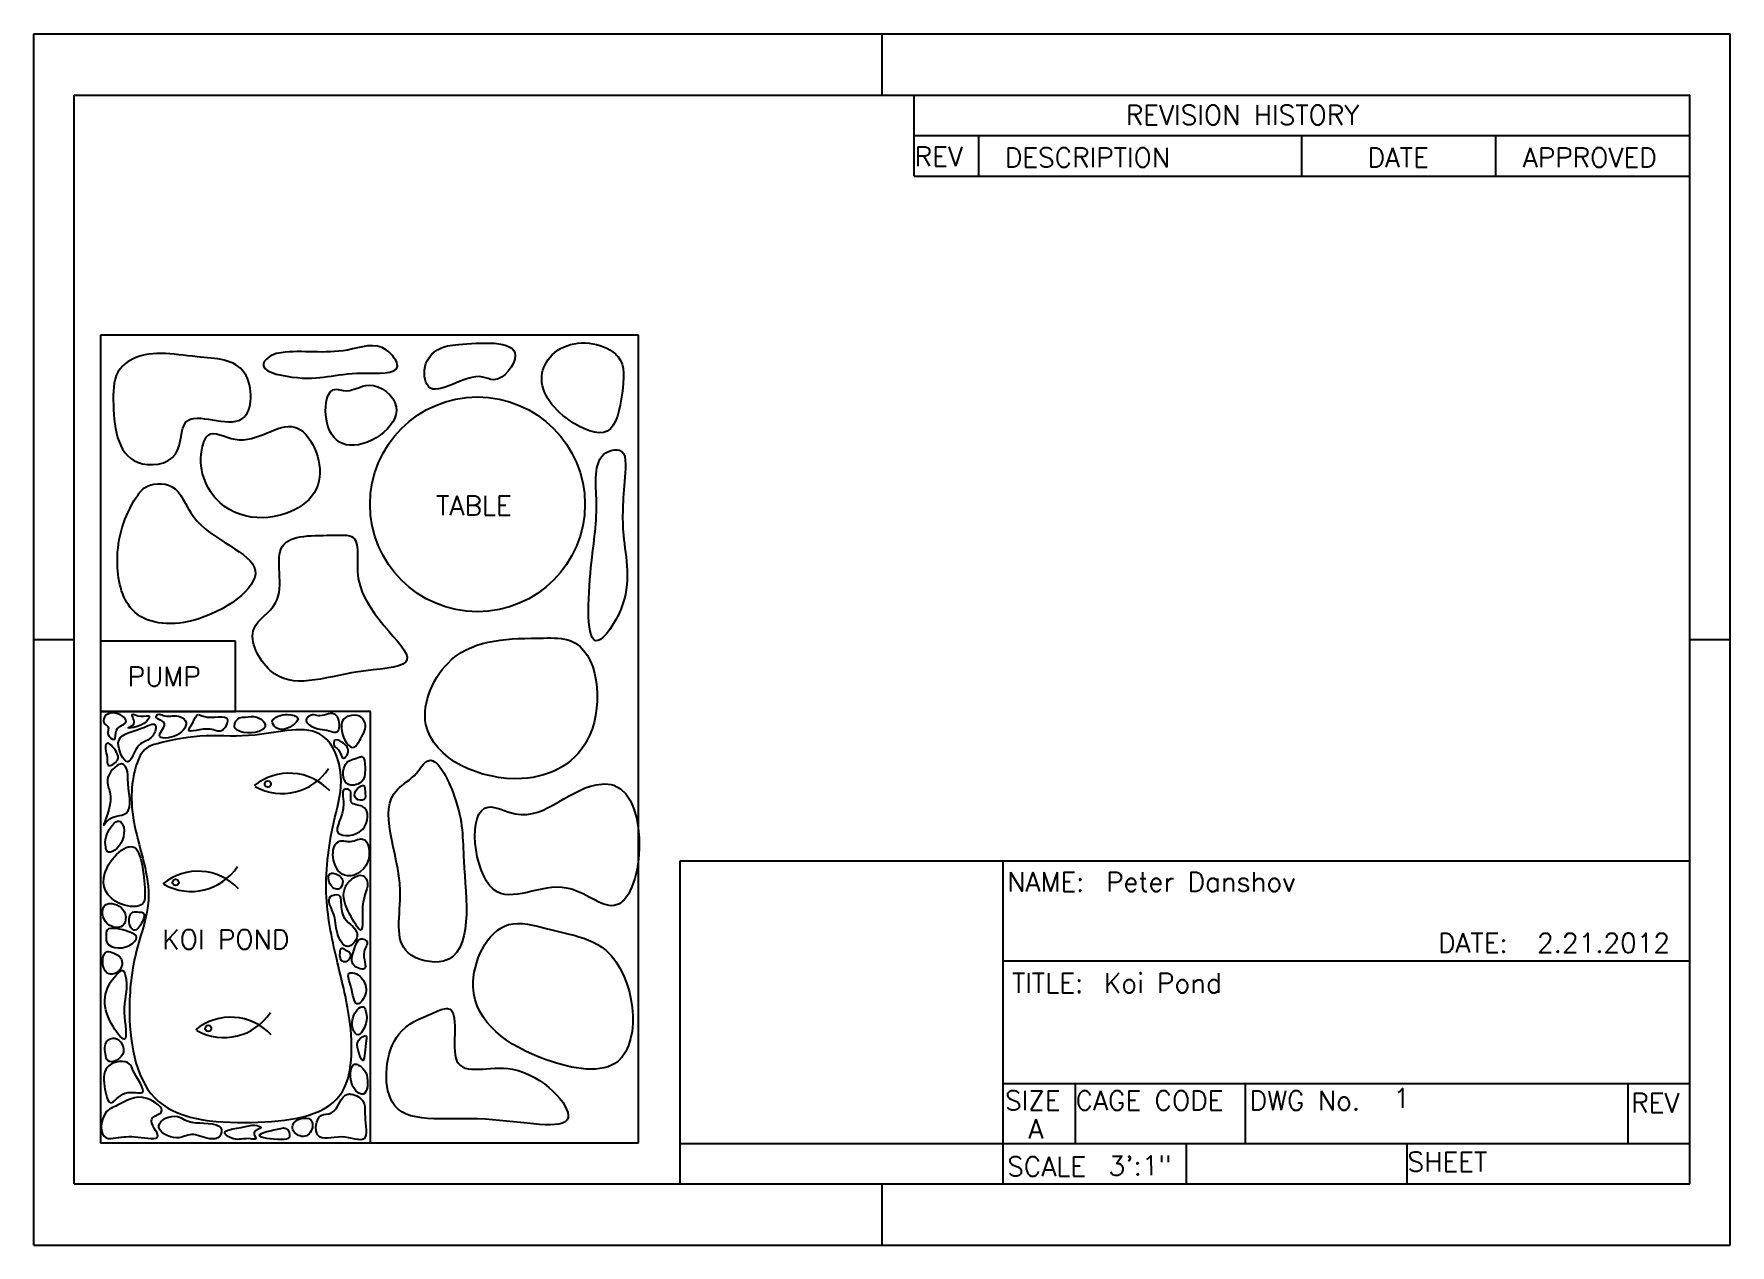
# Model space of a CAD drawing. Header units: inches. Extents: x 0.8 to 11.2, y 0.2 to 7.8.
import ezdxf

# ---------------------------------------------------------------- set-up
doc = ezdxf.new("R2010")
doc.units = ezdxf.units.IN
doc.header["$MEASUREMENT"] = 0
doc.styles.add('ROMANS', font='romans.shx')

msp = doc.modelspace()

# ---------------------------------------------------------------- linework, layer by layer
for p, q in [((0.75, 0.25), (0.75, 7.75)), ((0.75, 7.75), (11.25, 7.75)), ((6, 7.75), (6, 7.37)), ((11.25, 0.25), (11.25, 7.75)), ((1, 0.63), (1, 7.37)), ((1, 7.37), (11, 7.37)), ((6.2, 6.87), (6.2, 7.37)), ((11, 0.63), (11, 7.37)), ((6.2, 7.12), (11, 7.12)), ((6.6, 6.87), (6.6, 7.12)), ((8.6, 6.87), (8.6, 7.12)), ((9.8, 6.87), (9.8, 7.12)), ((6.2, 6.87), (11, 6.87)), ((4.493, 5.884), (1.163, 5.884)), ((1.163, 5.884), (1.163, 0.884)), ((4.493, 0.884), (4.493, 5.884)), ((0.75, 4), (1, 4)), ((11, 4), (11.25, 4)), ((1.998, 3.99), (1.162, 3.99)), ((1.998, 3.554), (1.998, 3.99)), ((2.833, 3.554), (1.163, 3.554)), ((1.163, 3.554), (1.998, 3.554)), ((2.833, 0.884), (2.833, 3.554)), ((4.75, 2.63), (11, 2.63)), ((4.75, 0.63), (4.75, 2.63)), ((6.75, 0.63), (6.75, 2.63)), ((6.75, 2.01), (11, 2.01)), ((6.75, 1.25), (11, 1.25)), ((7.198, 0.885), (7.198, 1.255)), ((8.25, 0.88), (8.25, 1.25)), ((10.62, 0.88), (10.62, 1.25)), ((1.163, 0.884), (4.493, 0.884)), ((1.163, 0.884), (2.833, 0.884)), ((4.75, 0.88), (11, 0.88)), ((7.886, 0.63), (7.886, 0.88)), ((9.25, 0.63), (9.25, 0.88)), ((1, 0.63), (11, 0.63)), ((6, 0.63), (6, 0.25)), ((0.75, 0.25), (11.25, 0.25))]:
    msp.add_line(p, q)
for centre, radius in [((3.496, 4.837), 0.665), ((2.198, 3.105), 0.0192), ((1.627, 2.496), 0.0192), ((1.829, 1.592), 0.0192)]:
    msp.add_circle(centre, radius)
for centre, start, end in [((2.33, 2.828), 43.1009, 129.1042), ((2.287, 3.39), 240.7042, 326.7076), ((1.766, 2.221), 43.1009, 129.1042), ((1.723, 2.784), 240.7042, 326.7076), ((1.926, 1.879), 240.7042, 326.7076), ((1.968, 1.317), 43.1009, 129.1042)]:
    msp.add_arc(centre, 0.344, start, end)
for points, knots in [([(1.342, 5.726), (1.461, 5.799), (1.712, 5.741), (2.106, 5.738), (2.111, 5.224), (1.636, 5.476), (1.68, 5.092), (1.272, 5.046), (1.234, 5.413), (1.245, 5.652), (1.32, 5.712), (1.342, 5.726)], [0, 0, 0, 0, 0.419662, 0.72963, 1.014759, 1.358673, 1.570478, 1.810384, 2.223957, 2.42101, 2.498227, 2.498227, 2.498227, 2.498227]), ([(2.28, 5.776), (2.413, 5.794), (2.629, 5.749), (2.903, 5.861), (3.063, 5.634), (2.635, 5.672), (2.505, 5.58), (2.116, 5.67), (2.218, 5.765), (2.26, 5.773), (2.28, 5.776)], [0, 0, 0, 0, 0.410873, 0.65384, 0.774607, 0.996426, 1.432815, 1.627659, 1.698722, 1.759713, 1.759713, 1.759713, 1.759713]), ([(3.31, 5.818), (3.255, 5.805), (3.149, 5.738), (3.187, 5.439), (3.446, 5.678), (3.636, 5.575), (3.854, 5.872), (3.465, 5.832), (3.332, 5.823), (3.31, 5.818)], [0, 0, 0, 0, 0.172667, 0.315969, 0.656182, 0.725267, 0.926953, 1.285153, 1.3527, 1.3527, 1.3527, 1.3527]), ([(4.316, 5.793), (4.214, 5.854), (3.999, 5.852), (3.842, 5.59), (4.01, 5.357), (4.341, 5.219), (4.394, 5.522), (4.414, 5.718), (4.335, 5.781), (4.316, 5.793)], [0, 0, 0, 0, 0.343914, 0.490388, 0.827926, 1.071888, 1.323761, 1.551189, 1.616604, 1.616604, 1.616604, 1.616604]), ([(2.623, 5.55), (2.558, 5.553), (2.531, 5.327), (2.715, 5.114), (3.129, 5.391), (2.835, 5.627), (2.707, 5.522), (2.636, 5.549), (2.623, 5.55)], [0, 0, 0, 0, 0.217353, 0.395398, 0.784039, 0.99856, 1.16123, 1.203949, 1.203949, 1.203949, 1.203949]), ([(1.794, 5.198), (1.76, 5.065), (1.85, 4.824), (2.206, 4.705), (2.63, 4.908), (2.383, 5.471), (2.08, 5.156), (1.835, 5.313), (1.801, 5.225), (1.794, 5.198)], [0, 0, 0, 0, 0.368093, 0.65157, 1.062773, 1.430031, 1.806293, 1.975728, 2.050618, 2.050618, 2.050618, 2.050618]), ([(4.307, 5.165), (4.211, 5.122), (4.252, 4.783), (4.194, 4.523), (4.156, 3.825), (4.473, 4.277), (4.382, 4.624), (4.398, 4.904), (4.424, 5.191), (4.329, 5.174), (4.307, 5.165)], [0, 0, 0, 0, 0.302555, 0.730823, 1.18483, 1.424332, 1.885078, 2.245157, 2.415911, 2.483458, 2.483458, 2.483458, 2.483458]), ([(1.383, 4.88), (1.309, 4.763), (1.234, 4.53), (1.321, 4.113), (1.77, 4.054), (2.352, 4.472), (1.73, 4.644), (1.653, 4.974), (1.446, 4.971), (1.398, 4.902), (1.383, 4.88)], [0, 0, 0, 0, 0.410579, 0.725735, 1.108656, 1.603102, 2.113658, 2.341453, 2.509226, 2.586434, 2.586434, 2.586434, 2.586434]), ([(2.615, 4.646), (2.485, 4.643), (2.177, 4.661), (2.342, 4.231), (2.035, 4.076), (2.261, 3.643), (2.634, 3.811), (3.284, 3.831), (2.656, 4.216), (2.791, 4.654), (2.655, 4.647), (2.615, 4.646)], [0, 0, 0, 0, 0.333543, 0.687639, 0.895654, 1.17397, 1.718617, 2.017652, 2.613801, 2.876682, 2.977568, 2.977568, 2.977568, 2.977568]), ([(3.905, 4.009), (3.698, 4.006), (3.328, 4.007), (3.03, 3.343), (3.736, 3.027), (4.308, 3.345), (4.235, 4.015), (3.965, 4.01), (3.905, 4.009)], [0, 0, 0, 0, 0.585252, 1.017473, 1.700103, 2.197348, 2.794988, 2.963386, 2.963386, 2.963386, 2.963386]), ([(1.187, 3.519), (1.207, 3.554), (1.283, 3.552), (1.341, 3.476), (1.242, 3.462), (1.264, 3.357), (1.191, 3.411), (1.223, 3.461), (1.176, 3.476), (1.18, 3.506), (1.187, 3.519)], [0, 0, 0, 0, 0.1118775, 0.1502305, 0.2293121, 0.2899423, 0.3389877, 0.3868437, 0.4134437, 0.4559823, 0.4559823, 0.4559823, 0.4559823]), ([(1.416, 3.45), (1.345, 3.421), (1.223, 3.413), (1.339, 3.171), (1.382, 3.37), (1.488, 3.372), (1.521, 3.504), (1.453, 3.465), (1.416, 3.45)], [0, 0, 0, 0, 0.1697502, 0.3005597, 0.4230043, 0.526303, 0.5972478, 0.6850079, 0.6850079, 0.6850079, 0.6850079]), ([(1.358, 3.535), (1.354, 3.528), (1.392, 3.474), (1.284, 3.441), (1.437, 3.457), (1.477, 3.54), (1.41, 3.512), (1.361, 3.542), (1.358, 3.535)], [0, 0, 0, 0, 0.0594511, 0.0978156, 0.2156024, 0.2512777, 0.3044925, 0.3587595, 0.3587595, 0.3587595, 0.3587595]), ([(1.512, 3.354), (1.613, 3.383), (1.816, 3.415), (2.146, 3.384), (2.544, 3.513), (2.682, 3.151), (2.59, 2.833), (2.534, 2.448), (2.618, 2.026), (2.725, 1.635), (2.73, 1.063), (2.073, 0.985), (1.41, 1.047), (1.318, 1.666), (1.371, 2.067), (1.509, 2.44), (1.354, 2.815), (1.343, 3.138), (1.425, 3.328), (1.489, 3.348), (1.512, 3.354)], [0, 0, 0, 0, 0.307076, 0.610447, 1.030878, 1.299794, 1.562993, 2.033934, 2.448319, 2.828995, 3.300568, 3.874484, 4.495268, 5.074523, 5.444532, 5.750233, 6.220611, 6.592976, 6.717022, 6.786194, 6.786194, 6.786194, 6.786194]), ([(1.517, 3.535), (1.512, 3.533), (1.49, 3.51), (1.601, 3.494), (1.476, 3.379), (1.652, 3.388), (1.716, 3.491), (1.628, 3.539), (1.571, 3.515), (1.527, 3.54), (1.517, 3.535)], [0, 0, 0, 0, 0.0150455, 0.0757019, 0.1597829, 0.2662125, 0.3711077, 0.4212995, 0.5172336, 0.5496022, 0.5496022, 0.5496022, 0.5496022]), ([(1.767, 3.535), (1.753, 3.534), (1.74, 3.486), (1.673, 3.404), (1.83, 3.47), (1.916, 3.408), (1.987, 3.56), (1.836, 3.497), (1.776, 3.536), (1.767, 3.535)], [0, 0, 0, 0, 0.0575295, 0.1122849, 0.2454281, 0.31542, 0.3939432, 0.544455, 0.5781084, 0.5781084, 0.5781084, 0.5781084]), ([(2.023, 3.514), (2.005, 3.506), (1.971, 3.456), (2.07, 3.401), (2.229, 3.447), (2.129, 3.533), (2.071, 3.517), (2.034, 3.519), (2.023, 3.514)], [0, 0, 0, 0, 0.0575295, 0.12989, 0.2712726, 0.3428408, 0.41202, 0.449648, 0.449648, 0.449648, 0.449648]), ([(2.262, 3.525), (2.246, 3.518), (2.211, 3.498), (2.26, 3.429), (2.334, 3.447), (2.411, 3.523), (2.316, 3.539), (2.282, 3.533), (2.262, 3.525)], [0, 0, 0, 0, 0.0490454, 0.0919233, 0.1935892, 0.2542339, 0.3215407, 0.3810352, 0.3810352, 0.3810352, 0.3810352]), ([(2.475, 3.535), (2.458, 3.534), (2.416, 3.498), (2.501, 3.434), (2.56, 3.442), (2.639, 3.412), (2.644, 3.494), (2.603, 3.567), (2.528, 3.516), (2.486, 3.536), (2.475, 3.535)], [0, 0, 0, 0, 0.0490454, 0.1130967, 0.2279668, 0.2551003, 0.3312356, 0.3814102, 0.483076, 0.5154446, 0.5154446, 0.5154446, 0.5154446]), ([(2.699, 3.525), (2.722, 3.531), (2.768, 3.539), (2.817, 3.467), (2.78, 3.399), (2.721, 3.292), (2.639, 3.422), (2.658, 3.514), (2.693, 3.523), (2.699, 3.525)], [0, 0, 0, 0, 0.0691793, 0.1223675, 0.221709, 0.2898248, 0.4153529, 0.5044938, 0.5213205, 0.5213205, 0.5213205, 0.5213205]), ([(1.198, 3.354), (1.21, 3.37), (1.265, 3.31), (1.281, 3.248), (1.195, 3.197), (1.209, 3.277), (1.189, 3.311), (1.193, 3.348), (1.198, 3.354)], [0, 0, 0, 0, 0.0830976, 0.1312486, 0.1979146, 0.2460655, 0.3002935, 0.3326383, 0.3326383, 0.3326383, 0.3326383]), ([(2.613, 3.376), (2.623, 3.384), (2.673, 3.359), (2.713, 3.312), (2.656, 3.24), (2.647, 3.321), (2.601, 3.336), (2.606, 3.369), (2.613, 3.376)], [0, 0, 0, 0, 0.04388, 0.1224033, 0.1639462, 0.2259693, 0.2635832, 0.2959279, 0.2959279, 0.2959279, 0.2959279]), ([(2.757, 3.269), (2.728, 3.259), (2.656, 3.246), (2.658, 3.079), (2.795, 3.108), (2.802, 3.189), (2.798, 3.285), (2.765, 3.272), (2.757, 3.269)], [0, 0, 0, 0, 0.0832813, 0.2113403, 0.2918679, 0.3860971, 0.4584255, 0.4803656, 0.4803656, 0.4803656, 0.4803656]), ([(3.118, 3.172), (3.08, 3.129), (2.838, 3.001), (3.095, 2.538), (2.95, 2.05), (3.494, 1.932), (3.391, 2.626), (3.415, 2.932), (3.219, 3.332), (3.142, 3.2), (3.118, 3.172)], [0, 0, 0, 0, 0.154435, 0.782534, 1.170898, 1.394447, 2.026569, 2.432666, 2.707356, 2.808199, 2.808199, 2.808199, 2.808199]), ([(1.331, 3.136), (1.331, 3.065), (1.389, 2.893), (1.223, 2.912), (1.158, 2.807), (1.268, 3.036), (1.161, 3.125), (1.304, 3.273), (1.333, 3.175), (1.331, 3.145), (1.331, 3.136)], [0, 0, 0, 0, 0.2129594, 0.3394354, 0.3660295, 0.5195041, 0.6639569, 0.7886034, 0.8577367, 0.8843233, 0.8843233, 0.8843233, 0.8843233]), ([(2.677, 3.073), (2.685, 3.074), (2.729, 3.068), (2.687, 2.971), (2.831, 2.985), (2.82, 2.781), (2.556, 2.775), (2.698, 2.934), (2.651, 3.067), (2.677, 3.073)], [0, 0, 0, 0, 0.0271335, 0.1023331, 0.1764453, 0.3200133, 0.4705251, 0.6541122, 0.7451313, 0.7451313, 0.7451313, 0.7451313]), ([(2.794, 3.094), (2.784, 3.104), (2.729, 3.069), (2.735, 3.006), (2.811, 2.998), (2.798, 3.053), (2.799, 3.089), (2.794, 3.094)], [0, 0, 0, 0, 0.0620458, 0.1101967, 0.1583843, 0.2118233, 0.244168, 0.244168, 0.244168, 0.244168]), ([(4.266, 3.105), (4.074, 3.094), (3.879, 2.816), (3.417, 3.075), (3.504, 2.213), (4.01, 2.582), (4.509, 2.107), (4.576, 3.085), (4.291, 3.107), (4.266, 3.105)], [0, 0, 0, 0, 0.566953, 0.739666, 1.251436, 1.703936, 2.016718, 2.761796, 2.837663, 2.837663, 2.837663, 2.837663]), ([(1.203, 2.69), (1.223, 2.665), (1.334, 2.75), (1.29, 2.929), (1.197, 2.804), (1.189, 2.741), (1.197, 2.698), (1.203, 2.69)], [0, 0, 0, 0, 0.1181245, 0.2370266, 0.3461688, 0.4161086, 0.4548217, 0.4548217, 0.4548217, 0.4548217]), ([(1.437, 2.419), (1.437, 2.48), (1.43, 2.566), (1.374, 2.806), (1.101, 2.528), (1.259, 2.34), (1.437, 2.342), (1.437, 2.404), (1.437, 2.419)], [0, 0, 0, 0, 0.1761967, 0.3026024, 0.5696904, 0.7824435, 0.9066718, 0.949542, 0.949542, 0.949542, 0.949542]), ([(2.635, 2.748), (2.605, 2.734), (2.589, 2.637), (2.664, 2.496), (2.854, 2.588), (2.816, 2.805), (2.715, 2.739), (2.667, 2.756), (2.644, 2.753), (2.635, 2.748)], [0, 0, 0, 0, 0.1008972, 0.232254, 0.3965878, 0.5436633, 0.6302885, 0.662657, 0.6950257, 0.6950257, 0.6950257, 0.6950257]), ([(2.587, 2.552), (2.569, 2.545), (2.569, 2.478), (2.643, 2.434), (2.676, 2.516), (2.627, 2.551), (2.593, 2.554), (2.587, 2.552)], [0, 0, 0, 0, 0.0640295, 0.1306955, 0.1830719, 0.2546402, 0.275926, 0.275926, 0.275926, 0.275926]), ([(2.789, 2.536), (2.766, 2.549), (2.705, 2.515), (2.651, 2.427), (2.688, 2.321), (2.805, 2.126), (2.761, 2.386), (2.836, 2.487), (2.795, 2.532), (2.789, 2.536)], [0, 0, 0, 0, 0.0841334, 0.1534785, 0.305749, 0.4281936, 0.6043904, 0.7488432, 0.7714115, 0.7714115, 0.7714115, 0.7714115]), ([(2.635, 2.419), (2.622, 2.425), (2.549, 2.405), (2.624, 2.289), (2.611, 2.199), (2.683, 2.06), (2.795, 2.19), (2.655, 2.258), (2.653, 2.349), (2.648, 2.411), (2.635, 2.419)], [0, 0, 0, 0, 0.0490598, 0.1513427, 0.2817029, 0.3838767, 0.4704674, 0.6077278, 0.7057782, 0.7562268, 0.7562268, 0.7562268, 0.7562268]), ([(1.198, 2.36), (1.168, 2.344), (1.167, 2.231), (1.309, 2.196), (1.331, 2.324), (1.251, 2.373), (1.204, 2.363), (1.198, 2.36)], [0, 0, 0, 0, 0.1064797, 0.2161798, 0.292315, 0.4074086, 0.4293486, 0.4293486, 0.4293486, 0.4293486]), ([(1.363, 2.312), (1.342, 2.304), (1.329, 2.247), (1.374, 2.178), (1.422, 2.243), (1.442, 2.311), (1.396, 2.312), (1.373, 2.316), (1.363, 2.312)], [0, 0, 0, 0, 0.0774261, 0.1231795, 0.1984073, 0.2518462, 0.2789797, 0.3162301, 0.3162301, 0.3162301, 0.3162301]), ([(1.198, 2.19), (1.205, 2.224), (1.304, 2.203), (1.408, 2.167), (1.325, 2.068), (1.191, 2.094), (1.199, 2.161), (1.196, 2.181), (1.198, 2.19)], [0, 0, 0, 0, 0.1225094, 0.1964232, 0.264539, 0.4117185, 0.4329878, 0.4648918, 0.4648918, 0.4648918, 0.4648918]), ([(3.93, 2.209), (3.849, 2.23), (3.603, 2.302), (3.335, 1.726), (3.827, 1.383), (4.549, 1.258), (4.454, 2.064), (4.098, 2.169), (3.976, 2.198), (3.93, 2.209)], [0, 0, 0, 0, 0.244262, 0.686699, 1.326272, 1.770395, 2.461001, 2.708516, 2.846686, 2.846686, 2.846686, 2.846686]), ([(2.784, 2.147), (2.754, 2.152), (2.73, 2.069), (2.701, 1.981), (2.835, 1.937), (2.766, 2.059), (2.83, 2.125), (2.794, 2.146), (2.784, 2.147)], [0, 0, 0, 0, 0.091507, 0.1819016, 0.2492083, 0.355555, 0.4213298, 0.4523527, 0.4523527, 0.4523527, 0.4523527]), ([(1.203, 2.068), (1.167, 2.059), (1.165, 1.899), (1.302, 1.942), (1.299, 2.036), (1.246, 2.056), (1.215, 2.07), (1.203, 2.068)], [0, 0, 0, 0, 0.1329333, 0.2155406, 0.2953006, 0.3381955, 0.3820755, 0.3820755, 0.3820755, 0.3820755]), ([(2.656, 2.089), (2.649, 2.088), (2.64, 2.047), (2.651, 1.994), (2.709, 2.011), (2.714, 2.066), (2.68, 2.074), (2.661, 2.09), (2.656, 2.089)], [0, 0, 0, 0, 0.0286378, 0.0908813, 0.1245346, 0.1726855, 0.2037084, 0.2275031, 0.2275031, 0.2275031, 0.2275031]), ([(1.267, 1.929), (1.178, 1.839), (1.16, 1.699), (1.345, 1.456), (1.288, 1.744), (1.337, 1.821), (1.308, 1.968), (1.278, 1.941), (1.267, 1.929)], [0, 0, 0, 0, 0.3106468, 0.4352757, 0.6001131, 0.807762, 0.8650376, 0.9034021, 0.9034021, 0.9034021, 0.9034021]), ([(2.704, 1.935), (2.688, 1.927), (2.721, 1.84), (2.737, 1.695), (2.823, 1.817), (2.794, 1.89), (2.753, 1.932), (2.713, 1.939), (2.704, 1.935)], [0, 0, 0, 0, 0.0746326, 0.2010383, 0.285134, 0.3728337, 0.4218791, 0.4647818, 0.4647818, 0.4647818, 0.4647818]), ([(2.794, 1.722), (2.779, 1.737), (2.692, 1.665), (2.745, 1.5), (2.815, 1.623), (2.81, 1.677), (2.8, 1.717), (2.794, 1.722)], [0, 0, 0, 0, 0.0797998, 0.2049594, 0.289055, 0.3634977, 0.3921355, 0.3921355, 0.3921355, 0.3921355]), ([(3.227, 1.69), (3.138, 1.652), (2.933, 1.573), (2.886, 0.955), (3.478, 1.089), (4.267, 0.897), (3.773, 1.452), (3.262, 1.234), (3.409, 1.77), (3.257, 1.703), (3.227, 1.69)], [0, 0, 0, 0, 0.25572, 0.676395, 1.264645, 1.775783, 2.232759, 2.579918, 2.911638, 2.999103, 2.999103, 2.999103, 2.999103]), ([(1.209, 1.52), (1.187, 1.502), (1.188, 1.45), (1.206, 1.364), (1.342, 1.42), (1.278, 1.545), (1.219, 1.529), (1.209, 1.52)], [0, 0, 0, 0, 0.0865622, 0.1319979, 0.2298211, 0.3416276, 0.3855076, 0.3855076, 0.3855076, 0.3855076]), ([(2.805, 1.547), (2.796, 1.55), (2.745, 1.516), (2.753, 1.46), (2.795, 1.346), (2.798, 1.474), (2.813, 1.543), (2.805, 1.547)], [0, 0, 0, 0, 0.0501918, 0.1142213, 0.1833546, 0.2918106, 0.3396666, 0.3396666, 0.3396666, 0.3396666]), ([(1.363, 1.334), (1.388, 1.282), (1.48, 1.159), (1.303, 1.223), (1.215, 1.082), (1.18, 1.251), (1.18, 1.377), (1.336, 1.402), (1.356, 1.349), (1.363, 1.334)], [0, 0, 0, 0, 0.1501324, 0.2566947, 0.3644217, 0.4720995, 0.6024597, 0.7306173, 0.7734952, 0.7734952, 0.7734952, 0.7734952]), ([(2.746, 1.371), (2.711, 1.379), (2.688, 1.243), (2.811, 1.143), (2.826, 1.296), (2.785, 1.348), (2.755, 1.369), (2.746, 1.371)], [0, 0, 0, 0, 0.1303602, 0.2209523, 0.3398544, 0.4047774, 0.4358003, 0.4358003, 0.4358003, 0.4358003]), ([(1.198, 0.914), (1.156, 0.932), (1.162, 1.076), (1.3, 1.124), (1.408, 1.208), (1.592, 1.073), (1.43, 1.036), (1.578, 0.888), (1.367, 0.929), (1.29, 0.919), (1.214, 0.907), (1.198, 0.914)], [0, 0, 0, 0, 0.154294, 0.242841, 0.428705, 0.552891, 0.625251, 0.737933, 0.860443, 0.998903, 1.057439, 1.057439, 1.057439, 1.057439]), ([(2.693, 1.185), (2.645, 1.176), (2.634, 1.051), (2.497, 1.07), (2.479, 0.872), (2.651, 0.947), (2.831, 0.862), (2.792, 1.036), (2.807, 1.142), (2.738, 1.185), (2.7, 1.186), (2.693, 1.185)], [0, 0, 0, 0, 0.1546204, 0.2204405, 0.3445777, 0.4939582, 0.6327247, 0.7710778, 0.8620968, 0.9506437, 0.9719296, 0.9719296, 0.9719296, 0.9719296]), ([(1.879, 0.994), (1.812, 1.015), (1.722, 0.991), (1.62, 1.07), (1.455, 0.989), (1.629, 0.887), (1.731, 0.956), (1.815, 0.902), (1.907, 0.908), (1.918, 0.978), (1.89, 0.99), (1.879, 0.994)], [0, 0, 0, 0, 0.1994628, 0.2470521, 0.3779228, 0.5121987, 0.6051305, 0.7200007, 0.7858207, 0.8392597, 0.8702826, 0.8702826, 0.8702826, 0.8702826]), ([(2.464, 1.025), (2.439, 1.052), (2.341, 1.024), (2.356, 0.94), (2.434, 0.903), (2.483, 0.973), (2.473, 1.017), (2.464, 1.025)], [0, 0, 0, 0, 0.116216, 0.1538158, 0.2299974, 0.3097798, 0.3484929, 0.3484929, 0.3484929, 0.3484929]), ([(2.081, 0.988), (2.028, 0.975), (1.873, 0.966), (2.008, 0.889), (2.053, 0.918), (2.14, 0.899), (2.088, 0.959), (2.185, 0.974), (2.114, 0.999), (2.094, 0.991), (2.081, 0.988)], [0, 0, 0, 0, 0.156498, 0.2185438, 0.3249733, 0.3569022, 0.3956153, 0.4488151, 0.4893374, 0.5269653, 0.5269653, 0.5269653, 0.5269653]), ([(2.278, 0.972), (2.225, 0.962), (2.067, 0.927), (2.25, 0.898), (2.348, 0.908), (2.32, 0.981), (2.29, 0.975), (2.278, 0.972)], [0, 0, 0, 0, 0.1396724, 0.2805621, 0.3310422, 0.3883178, 0.4202466, 0.4202466, 0.4202466, 0.4202466])]:
    msp.add_open_spline(points, degree=3, knots=knots)

# ---------------------------------------------------------------- texts
at = {"style": 'ROMANS'}
for s, p in [('REVISION HISTORY', (7.509, 7.188)), ('REV', (6.202, 6.931)), ('DESCRIPTION', (6.76, 6.925)), ('DATE', (9.005, 6.925)), ('APPROVED', (9.967, 6.925)), ('TABLE', (3.24, 4.769)), ('PUMP', (1.33, 3.711)), ('NAME:', (6.775, 2.439)), ('Peter Danshov', (7.387, 2.439)), ('KOI POND', (1.544, 2.083)), ('DATE:', (9.442, 2.061)), ('2.21.2012', (10.055, 2.061)), ('TITLE:', (6.804, 1.813)), ('Koi Pond', (7.373, 1.813)), ('SIZE', (6.761, 1.085)), ('CAGE CODE', (7.198, 1.085)), ('DWG No.', (8.276, 1.085)), ('1', (9.165, 1.099)), ('REV', (10.638, 1.07)), ('A', (6.906, 0.91)), ('SCALE', (6.775, 0.677)), ('SHEET', (9.253, 0.706))]:
    msp.add_text(s, height=0.12, dxfattribs=at).set_placement(p)
msp.add_text('3\':1"', height=0.12, rotation=0.663, dxfattribs=at).set_placement((7.403, 0.68))

doc.saveas('drawing.dxf')
